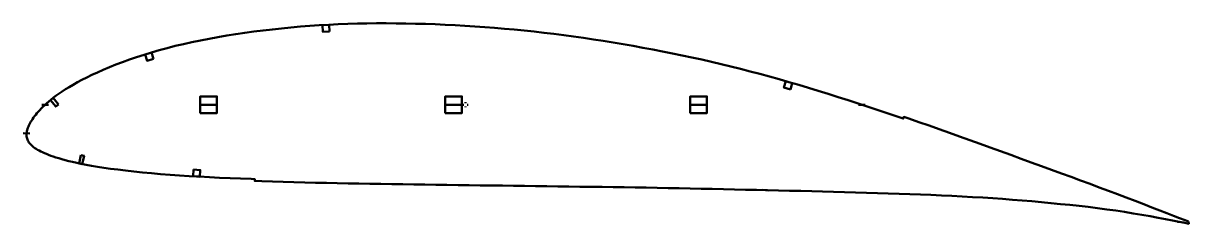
# Model space of a CAD drawing. Header units: metres. Extents: x -3 to 696, y 29 to 149.
import ezdxf

# ---------------------------------------------------------------- set-up
doc = ezdxf.new("R2010")
doc.units = ezdxf.units.M
doc.layers.add('Layer', color=1, linetype='Continuous', lineweight=50)

msp = doc.modelspace()

# ---------------------------------------------------------------- linework, layer by layer
at = {"layer": 'Layer'}
for p, q in [((12.53, 100), (8.53, 100)), ((113.92, 100), (102.92, 100)), ((260.75, 100), (249.75, 100)), ((261.5, 100), (261, 100)), ((262.5, 101), (262.5, 101.5)), ((262.5, 99), (262.5, 98.5)), ((263.5, 100), (264, 100)), ((407.57, 100), (396.57, 100)), ((497.96, 100), (501.96, 100)), ((1.41, 82.72), (-2.58, 83.03)), ((621.26, 58.2), (621.08, 57.74)), ((440.15, 48.96), (444.14, 48.66)), ((658.74, 44.21), (658.55, 43.74)), ((616.74, 41.19), (616.67, 40.7)), ((656.48, 36.39), (656.4, 35.9)), ((677.43, 37.07), (677.23, 36.61)), ((676.19, 33.01), (676.11, 32.51)), ((689.09, 29.81), (693.08, 29.5))]:
    msp.add_line(p, q, dxfattribs=at)
msp.add_lwpolyline([(695.76, 29.92), (693.68, 30.77), (690.33, 32.07), (686.71, 33.5), (682.75, 35.04), (678.43, 36.69), (673.78, 38.46), (668.86, 40.35), (663.71, 42.31), (658.42, 44.33), (653.07, 46.35), (647.68, 48.34), (642.22, 50.41), (636.69, 52.5), (631.06, 54.59), (625.35, 56.71), (619.53, 58.83), (613.61, 61.01), (607.59, 63.21), (601.51, 65.44), (595.37, 67.67), (589.22, 69.92), (583.07, 72.16), (576.92, 74.39), (570.77, 76.61), (564.62, 78.82), (558.49, 81.02), (552.38, 83.2), (546.29, 85.35), (540.22, 87.48), (534.15, 89.59), (528.1, 91.68), (525.1, 92.71), (524.76, 91.71), (521.72, 92.75), (515.7, 94.79), (509.69, 96.8), (503.68, 98.79), (497.67, 100.75), (491.66, 102.69), (485.67, 104.6), (479.71, 106.49), (473.81, 108.33), (467.93, 110.13), (462.09, 111.88), (456.26, 113.58), (450.44, 115.25), (444.63, 116.87), (438.82, 118.45), (433.03, 119.99), (427.23, 121.48), (421.43, 122.93), (415.63, 124.34), (409.81, 125.71), (403.97, 127.04), (398.13, 128.33), (392.28, 129.59), (386.42, 130.8), (380.55, 131.97), (374.66, 133.11), (368.75, 134.21), (362.83, 135.27), (356.89, 136.3), (350.95, 137.3), (345.01, 138.25), (339.07, 139.17), (333.13, 140.05), (327.19, 140.89), (321.26, 141.69), (315.34, 142.45), (309.41, 143.16), (303.49, 143.84), (297.57, 144.47), (291.66, 145.06), (285.74, 145.6), (279.83, 146.11), (273.91, 146.57), (267.99, 146.98), (262.07, 147.36), (256.15, 147.69), (250.23, 147.98), (244.32, 148.23), (238.42, 148.44), (232.53, 148.6), (226.65, 148.72), (220.78, 148.79), (214.94, 148.83), (209.13, 148.82), (203.36, 148.75), (197.63, 148.64), (191.92, 148.47), (186.2, 148.24), (180.5, 147.96), (174.81, 147.63), (169.14, 147.25), (163.48, 146.81), (157.84, 146.33), (152.24, 145.79), (146.66, 145.2), (141.12, 144.56), (135.62, 143.87), (130.16, 143.12), (124.75, 142.32), (119.38, 141.45), (114.05, 140.53), (108.76, 139.56), (103.54, 138.54), (98.41, 137.48), (93.38, 136.38), (88.46, 135.22), (83.64, 134), (78.91, 132.72), (74.28, 131.39), (69.76, 130.01), (65.34, 128.58), (61.05, 127.11), (56.89, 125.6), (52.87, 124.07), (49.01, 122.52), (45.32, 120.97), (41.83, 119.43), (38.54, 117.91), (35.44, 116.4), (32.55, 114.91), (29.84, 113.44), (27.31, 112.01), (24.96, 110.62), (22.79, 109.27), (20.77, 107.96), (18.91, 106.69), (17.19, 105.46), (15.6, 104.26), (14.12, 103.09), (12.75, 101.96), (11.49, 100.86), (10.31, 99.8), (9.22, 98.77), (8.22, 97.77), (7.29, 96.79), (6.42, 95.85), (5.62, 94.92), (4.88, 94.02), (4.2, 93.15), (3.57, 92.29), (2.99, 91.45), (2.44, 90.63), (1.95, 89.86), (1.52, 89.1), (1.12, 88.32), (0.76, 87.56), (0.44, 86.86), (0.17, 86.18), (-0.06, 85.48), (-0.24, 84.79), (-0.4, 84.13), (-0.51, 83.48), (-0.59, 82.83), (-0.63, 82.25), (-0.64, 81.66), (-0.59, 81.06), (-0.49, 80.46), (-0.33, 79.85), (-0.13, 79.24), (0.13, 78.64), (0.45, 78.04), (0.82, 77.45), (1.26, 76.86), (1.76, 76.28), (2.32, 75.71), (2.93, 75.15), (3.59, 74.6), (4.31, 74.06), (5.1, 73.53), (5.95, 73.02), (6.86, 72.51), (7.85, 72), (8.91, 71.5), (10.04, 70.99), (11.25, 70.48), (12.54, 69.97), (13.91, 69.45), (15.38, 68.92), (16.96, 68.4), (18.67, 67.88), (20.51, 67.34), (22.49, 66.8), (24.64, 66.24), (26.96, 65.68), (29.47, 65.1), (32.19, 64.53), (35.15, 63.96), (38.37, 63.39), (41.88, 62.82), (45.67, 62.24), (49.74, 61.66), (54.1, 61.09), (58.74, 60.54), (63.65, 60), (68.81, 59.48), (74.18, 58.97), (79.7, 58.48), (85.33, 58.02), (91.05, 57.6), (96.88, 57.22), (102.84, 56.89), (108.91, 56.57), (115.07, 56.28), (121.31, 56), (127.63, 55.75), (134.01, 55.5), (136.15, 55.42), (136.11, 54.37), (140.38, 54.21), (146.79, 53.98), (153.21, 53.77), (159.64, 53.59), (166.1, 53.42), (172.59, 53.25), (179.09, 53.1), (185.59, 52.95), (192.07, 52.82), (198.58, 52.71), (205.11, 52.61), (211.67, 52.52), (218.25, 52.42), (224.84, 52.32), (231.44, 52.23), (238.06, 52.14), (244.69, 52.05), (251.33, 51.96), (257.97, 51.87), (264.61, 51.77), (271.25, 51.67), (277.88, 51.57), (284.51, 51.49), (291.15, 51.4), (297.79, 51.31), (304.43, 51.22), (311.07, 51.12), (317.71, 51.03), (324.34, 50.94), (330.98, 50.85), (337.62, 50.77), (344.25, 50.69), (350.87, 50.59), (357.48, 50.5), (364.1, 50.4), (370.71, 50.29), (377.31, 50.18), (383.91, 50.06), (390.5, 49.93), (397.09, 49.8), (403.7, 49.65), (410.32, 49.5), (416.94, 49.36), (423.57, 49.22), (430.2, 49.08), (436.82, 48.93), (443.44, 48.78), (450.05, 48.63), (456.67, 48.47), (463.28, 48.32), (469.88, 48.17), (476.46, 48.01), (483.03, 47.84), (489.6, 47.65), (496.18, 47.47), (502.74, 47.28), (509.28, 47.09), (515.77, 46.89), (522.21, 46.68), (528.63, 46.45), (535.01, 46.2), (541.34, 45.95), (547.6, 45.67), (553.82, 45.36), (560.03, 45.01), (566.21, 44.65), (572.35, 44.3), (578.36, 43.95), (584.26, 43.53), (590.13, 43.06), (596, 42.57), (601.82, 42.11), (607.55, 41.61), (613.26, 41.04), (618.95, 40.47), (624.58, 39.93), (630.13, 39.37), (635.65, 38.7), (641.21, 37.99), (646.73, 37.28), (652.12, 36.56), (657.39, 35.74), (662.62, 34.87), (667.76, 33.99), (672.73, 33.13), (677.45, 32.27), (681.92, 31.42), (686.12, 30.63), (690.01, 29.87), (693.6, 29.15), (695.82, 28.69)], close=True, dxfattribs=at)
for points in [[(180.85, 143.97), (176.86, 143.74), (176.63, 147.73), (180.62, 147.96), (180.85, 143.97)], [(75.43, 127.56), (71.61, 126.39), (70.44, 130.22), (74.26, 131.39), (75.43, 127.56)], [(457.1, 109.17), (453.26, 110.29), (454.38, 114.13), (458.22, 113.01), (457.1, 109.17)], [(103.42, 95), (103.42, 105), (113.42, 105), (113.42, 95), (103.42, 95)], [(250.25, 95), (250.25, 105), (260.25, 105), (260.25, 95), (250.25, 95)], [(397.07, 95), (397.07, 105), (407.07, 105), (407.07, 95), (397.07, 95)], [(18.44, 100.13), (16.87, 98.89), (13.77, 102.81), (15.34, 104.05), (18.44, 100.13)], [(31.85, 69.71), (33.81, 69.3), (32.78, 64.41), (30.82, 64.82), (31.85, 69.71)], [(99.42, 61.09), (103.42, 60.86), (103.19, 56.87), (99.2, 57.09), (99.42, 61.09)]]:
    msp.add_lwpolyline(points, dxfattribs=at)

doc.saveas('drawing.dxf')
